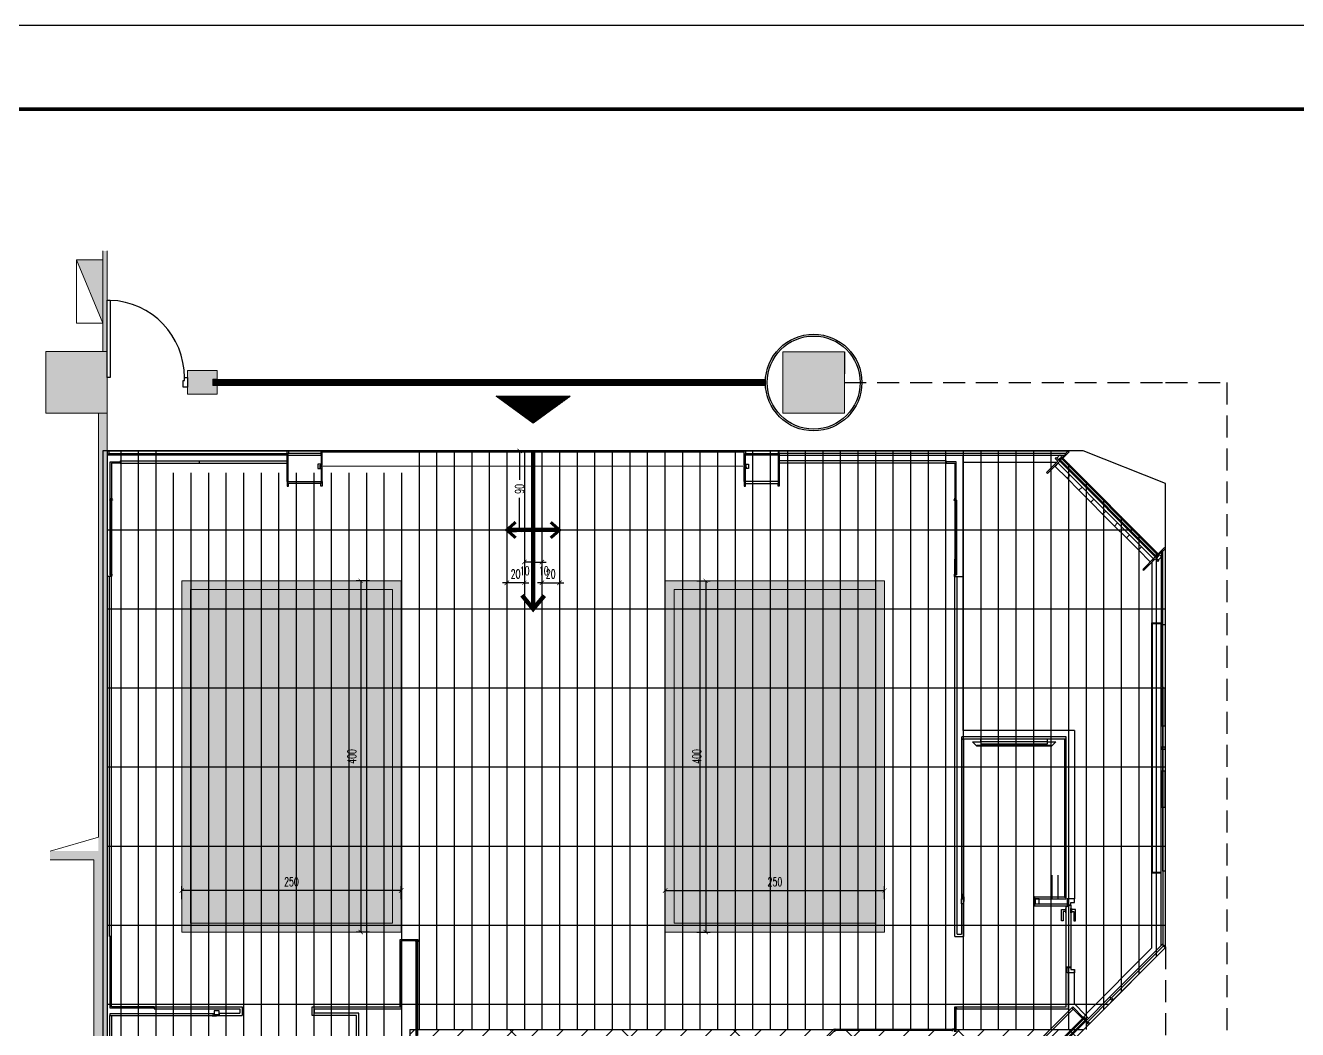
# Model space of a CAD drawing. Header units: millimetres. Extents: x 5896 to 6381, y 4295 to 4378.
# Drawn here: x 6155.2 to 6169.69, y 4366.29 to 4377.73 of the extents above; entities that cross this region are included whole.
import ezdxf

# ---------------------------------------------------------------- set-up
doc = ezdxf.new("R2010")
doc.units = ezdxf.units.MM
for name, pattern in [('DASHDOT2', [0.5, 0.25, -0.125, 0, -0.125]), ('HIDDEN', [0.375, 0.25, -0.125]), ('NASCOSTA', [0.375, 0.25, -0.125]), ('PHANTOM2', [1.25, 0.625, -0.125, 0.125, -0.125, 0.125, -0.125]), ('TRATTEGGIATA', [0.75, 0.5, -0.25])]:
    doc.linetypes.add(name, pattern=pattern)
for name, color, linetype in [('1_AVT', 1, 'Continuous'), ('A-GLAZING', 2, 'Continuous'), ('ax-arredo sez', 6, 'Continuous'), ('AXlogo', 6, 'Continuous'), ('floor-quote', 2, 'Continuous'), ('floor-testi', 11, 'Continuous'), ('floor-tiles', 11, 'Continuous'), ('GA_X DIM', 8, 'Continuous'), ('Pareti02', 3, 'Continuous'), ('Piani', 6, 'Continuous'), ('piani-rossi', 1, 'Continuous'), ('R-PIANI', 6, 'Continuous'), ('R-PROIEZIONI', 2, 'NASCOSTA'), ('sezioni 02', 3, 'Continuous'), ('Urban', 6, 'Continuous'), ('图框', 254, 'Continuous')]:
    doc.layers.add(name, color=color, linetype=linetype)
doc.layers.add('floor-ALU', color=7, linetype='Continuous', true_color=0x8080fe)
for name, color, linetype, lineweight, true_color in [('floor-Carpet', 7, 'Continuous', 9, 0xe60073), ('R-HATCH', 7, 'Continuous', 9, 0xbababa), ('R-WALL', 7, 'Continuous', 9, 0xbababa)]:
    doc.layers.add(name, color=color, linetype=linetype, lineweight=lineweight, true_color=true_color)
doc.layers.add('R-BORDER', color=7, linetype='PHANTOM2', true_color=0xdb0000, plot=False)
doc.layers.add('R-PLANT', color=1, linetype='Continuous', lineweight=9)
doc.styles.add('SIMPLEX', font='SIMPLEX.SHX', dxfattribs={"width": 0.65})
doc.dimstyles.new('METRI', dxfattribs={"dimtxt": 0.2, "dimasz": 0.1, "dimexe": 0.1, "dimexo": 0.0625, "dimgap": 0.09, "dimtad": 1, "dimdec": 0, "dimzin": 0, "dimdsep": 46, "dimtxsty": 'SIMPLEX', "dimblk": 'LINEET2S', "dimcen": 0.09, "dimdle": 0.1, "dimclrt": 3, "dimadec": 0, "dimazin": 0, "dimtfac": 1, "dimtdec": 0, "dimtix": 1, "dimtmove": 2, "dimatfit": 3, "dimldrblk": 'LINEET2S', "dimfxl": 0.1, "dimfxlon": 1, "dimtolj": 1, "dimarcsym": 0})
pattern_1 = [(0, (5870.272384, 4279.978902), (0.015625, 0.03125), [0, -0.03125])]

# ---------------------------------------------------------------- blocks, each defined once
blk = doc.blocks.new('_ArchTick')
at = {"color": 0, "linetype": 'ByBlock', "const_width": 0.15}
blk.add_lwpolyline([(-0.5, -0.5), (0.5, 0.5)], dxfattribs=at)
blk = doc.blocks.new('*D366')
at = {"layer": 'DEFPOINTS', "color": 0, "transparency": 16777216}
for p in [(6161.083, 4371.758), (6160.983, 4371.739), (6161.083, 4371.615)]:
    blk.add_point(p, dxfattribs=at)
at = {"layer": 'floor-quote', "color": 0, "lineweight": -2, "transparency": 16777216}
for p, q in [((6160.983, 4371.615), (6160.933, 4371.615)), ((6160.983, 4371.689), (6160.983, 4371.565)), ((6160.983, 4371.615), (6161.083, 4371.615)), ((6161.083, 4371.708), (6161.083, 4371.565)), ((6161.083, 4371.615), (6161.133, 4371.615))]:
    blk.add_line(p, q, dxfattribs=at)
at = {"layer": 'floor-quote', "color": 0, "lineweight": -2, "transparency": 16777216, "xscale": 0.05, "yscale": 0.05, "zscale": 0.05}
blk.add_blockref('_ArchTick', (6160.983, 4371.615), dxfattribs=at)
at = {"layer": 'floor-quote', "color": 0, "lineweight": -2, "transparency": 16777216, "xscale": 0.05, "yscale": 0.05, "zscale": 0.05, "rotation": 180}
blk.add_blockref('_ArchTick', (6161.083, 4371.615), dxfattribs=at)
at = {"layer": 'floor-quote', "color": 10, "transparency": 16777216, "insert": (6161.104, 4371.515), "char_height": 0.1, "attachment_point": 5, "style": 'SIMPLEX'}
blk.add_mtext('\\A1;10', dxfattribs=at)
blk = doc.blocks.new('LINEET2S')
blk.add_line((-1, 0), (0, 0))
at = {"color": 5}
blk.add_line((0.5, 0.5), (-0.5, -0.5), dxfattribs=at)
blk = doc.blocks.new('*D367')
at = {"layer": 'DEFPOINTS', "color": 0, "transparency": 16777216}
for p in [(6160.883, 4371.758), (6160.883, 4371.615), (6160.983, 4371.739)]:
    blk.add_point(p, dxfattribs=at)
at = {"layer": 'floor-quote', "color": 0, "lineweight": -2, "transparency": 16777216}
for p, q in [((6160.883, 4371.708), (6160.883, 4371.565)), ((6160.983, 4371.615), (6160.883, 4371.615)), ((6160.983, 4371.689), (6160.983, 4371.565))]:
    blk.add_line(p, q, dxfattribs=at)
at = {"layer": 'floor-quote', "color": 0, "lineweight": -2, "transparency": 16777216, "xscale": 0.05, "yscale": 0.05, "zscale": 0.05, "rotation": 180}
blk.add_blockref('_ArchTick', (6160.883, 4371.615), dxfattribs=at)
at = {"layer": 'floor-quote', "color": 0, "lineweight": -2, "transparency": 16777216, "xscale": 0.05, "yscale": 0.05, "zscale": 0.05}
blk.add_blockref('_ArchTick', (6160.983, 4371.615), dxfattribs=at)
at = {"layer": 'floor-quote', "color": 10, "transparency": 16777216, "insert": (6160.886, 4371.515), "char_height": 0.1, "attachment_point": 5, "style": 'SIMPLEX'}
blk.add_mtext('\\A1;10', dxfattribs=at)
blk = doc.blocks.new('*D368')
at = {"layer": 'DEFPOINTS', "color": 0, "transparency": 16777216}
for p in [(6161.083, 4371.522), (6161.283, 4371.522), (6161.283, 4371.379)]:
    blk.add_point(p, dxfattribs=at)
at = {"layer": 'floor-quote', "color": 0, "lineweight": -2, "transparency": 16777216}
for p, q in [((6161.083, 4371.472), (6161.083, 4371.329)), ((6161.283, 4371.472), (6161.283, 4371.329)), ((6161.083, 4371.379), (6161.033, 4371.379)), ((6161.083, 4371.379), (6161.283, 4371.379)), ((6161.283, 4371.379), (6161.333, 4371.379))]:
    blk.add_line(p, q, dxfattribs=at)
at = {"layer": 'floor-quote', "color": 0, "lineweight": -2, "transparency": 16777216, "xscale": 0.05, "yscale": 0.05, "zscale": 0.05}
blk.add_blockref('_ArchTick', (6161.083, 4371.379), dxfattribs=at)
at = {"layer": 'floor-quote', "color": 0, "lineweight": -2, "transparency": 16777216, "xscale": 0.05, "yscale": 0.05, "zscale": 0.05, "rotation": 180}
blk.add_blockref('_ArchTick', (6161.283, 4371.379), dxfattribs=at)
at = {"layer": 'floor-quote', "color": 10, "transparency": 16777216, "insert": (6161.183, 4371.479), "char_height": 0.1, "attachment_point": 5, "style": 'SIMPLEX'}
blk.add_mtext('\\A1;20', dxfattribs=at)
blk = doc.blocks.new('*D369')
at = {"layer": 'DEFPOINTS', "color": 0, "transparency": 16777216}
for p in [(6160.683, 4371.522), (6160.883, 4371.522), (6160.683, 4371.379)]:
    blk.add_point(p, dxfattribs=at)
at = {"layer": 'floor-quote', "color": 0, "lineweight": -2, "transparency": 16777216}
for p, q in [((6160.683, 4371.472), (6160.683, 4371.329)), ((6160.883, 4371.472), (6160.883, 4371.329)), ((6160.683, 4371.379), (6160.633, 4371.379)), ((6160.883, 4371.379), (6160.683, 4371.379)), ((6160.883, 4371.379), (6160.933, 4371.379))]:
    blk.add_line(p, q, dxfattribs=at)
at = {"layer": 'floor-quote', "color": 0, "lineweight": -2, "transparency": 16777216, "xscale": 0.05, "yscale": 0.05, "zscale": 0.05}
blk.add_blockref('_ArchTick', (6160.683, 4371.379), dxfattribs=at)
at = {"layer": 'floor-quote', "color": 0, "lineweight": -2, "transparency": 16777216, "xscale": 0.05, "yscale": 0.05, "zscale": 0.05, "rotation": 180}
blk.add_blockref('_ArchTick', (6160.883, 4371.379), dxfattribs=at)
at = {"layer": 'floor-quote', "color": 10, "transparency": 16777216, "insert": (6160.783, 4371.479), "char_height": 0.1, "attachment_point": 5, "style": 'SIMPLEX'}
blk.add_mtext('\\A1;20', dxfattribs=at)
blk = doc.blocks.new('*D370')
at = {"layer": 'DEFPOINTS', "color": 0, "transparency": 16777216}
for p in [(6160.983, 4372.881), (6160.828, 4371.981), (6160.983, 4371.981)]:
    blk.add_point(p, dxfattribs=at)
at = {"layer": 'floor-quote', "color": 0, "lineweight": -2, "transparency": 16777216}
for p, q in [((6160.928, 4372.881), (6160.778, 4372.881)), ((6160.828, 4372.881), (6160.828, 4372.551)), ((6160.828, 4371.981), (6160.828, 4372.346)), ((6160.928, 4371.981), (6160.778, 4371.981))]:
    blk.add_line(p, q, dxfattribs=at)
at = {"layer": 'floor-quote', "color": 0, "lineweight": -2, "transparency": 16777216, "xscale": 0.05, "yscale": 0.05, "zscale": 0.05}
for p, rotation in [((6160.828, 4372.881), 90), ((6160.828, 4371.981), 270)]:
    blk.add_blockref('_ArchTick', p, dxfattribs=dict(at, rotation=rotation))
at = {"layer": 'floor-quote', "color": 10, "transparency": 16777216, "insert": (6160.828, 4372.448), "char_height": 0.1, "attachment_point": 5, "rotation": 90, "style": 'SIMPLEX'}
blk.add_mtext('\\A1;90', dxfattribs=at)
blk = doc.blocks.new('*D381')
at = {"layer": 'DEFPOINTS', "color": 0, "transparency": 16777216}
for p in [(6162.488, 4371.401), (6162.488, 4367.401), (6162.949, 4367.401)]:
    blk.add_point(p, dxfattribs=at)
at = {"layer": 'floor-quote', "color": 0, "lineweight": -2, "transparency": 16777216}
for p, q in [((6162.849, 4371.401), (6162.999, 4371.401)), ((6162.949, 4371.401), (6162.949, 4367.401)), ((6162.849, 4367.401), (6162.999, 4367.401))]:
    blk.add_line(p, q, dxfattribs=at)
at = {"layer": 'floor-quote', "color": 0, "lineweight": -2, "transparency": 16777216, "xscale": 0.05, "yscale": 0.05, "zscale": 0.05}
for p, rotation in [((6162.949, 4371.401), 90), ((6162.949, 4367.401), 270)]:
    blk.add_blockref('_ArchTick', p, dxfattribs=dict(at, rotation=rotation))
at = {"layer": 'floor-quote', "color": 10, "transparency": 16777216, "insert": (6162.849, 4369.401), "char_height": 0.1, "attachment_point": 5, "rotation": 90, "style": 'SIMPLEX'}
blk.add_mtext('\\A1;400', dxfattribs=at)
blk = doc.blocks.new('*D382')
at = {"layer": 'DEFPOINTS', "color": 0, "transparency": 16777216}
for p in [(6164.988, 4367.874), (6162.488, 4367.401), (6164.988, 4367.401)]:
    blk.add_point(p, dxfattribs=at)
at = {"layer": 'floor-quote', "color": 0, "lineweight": -2, "transparency": 16777216}
for p, q in [((6162.488, 4367.774), (6162.488, 4367.924)), ((6162.488, 4367.874), (6164.988, 4367.874)), ((6164.988, 4367.774), (6164.988, 4367.924))]:
    blk.add_line(p, q, dxfattribs=at)
at = {"layer": 'floor-quote', "color": 0, "lineweight": -2, "transparency": 16777216, "xscale": 0.05, "yscale": 0.05, "zscale": 0.05, "rotation": 180}
blk.add_blockref('_ArchTick', (6162.488, 4367.874), dxfattribs=at)
at = {"layer": 'floor-quote', "color": 0, "lineweight": -2, "transparency": 16777216, "xscale": 0.05, "yscale": 0.05, "zscale": 0.05}
blk.add_blockref('_ArchTick', (6164.988, 4367.874), dxfattribs=at)
at = {"layer": 'floor-quote', "color": 10, "transparency": 16777216, "insert": (6163.738, 4367.974), "char_height": 0.1, "attachment_point": 5, "style": 'SIMPLEX'}
blk.add_mtext('\\A1;250', dxfattribs=at)
blk = doc.blocks.new('*D383')
at = {"layer": 'DEFPOINTS', "color": 0, "transparency": 16777216}
for p in [(6159.479, 4371.401), (6159.018, 4367.401), (6159.479, 4367.401)]:
    blk.add_point(p, dxfattribs=at)
at = {"layer": 'floor-quote', "color": 0, "lineweight": -2, "transparency": 16777216}
for p, q in [((6159.118, 4371.401), (6158.968, 4371.401)), ((6159.018, 4371.401), (6159.018, 4367.401)), ((6159.118, 4367.401), (6158.968, 4367.401))]:
    blk.add_line(p, q, dxfattribs=at)
at = {"layer": 'floor-quote', "color": 0, "lineweight": -2, "transparency": 16777216, "xscale": 0.05, "yscale": 0.05, "zscale": 0.05}
for p, rotation in [((6159.018, 4371.401), 90), ((6159.018, 4367.401), 270)]:
    blk.add_blockref('_ArchTick', p, dxfattribs=dict(at, rotation=rotation))
at = {"layer": 'floor-quote', "color": 10, "transparency": 16777216, "insert": (6158.918, 4369.401), "char_height": 0.1, "attachment_point": 5, "rotation": 90, "style": 'SIMPLEX'}
blk.add_mtext('\\A1;400', dxfattribs=at)
blk = doc.blocks.new('*D384')
at = {"layer": 'DEFPOINTS', "color": 0, "transparency": 16777216}
for p in [(6156.979, 4367.874), (6156.979, 4367.401), (6159.479, 4367.401)]:
    blk.add_point(p, dxfattribs=at)
at = {"layer": 'floor-quote', "color": 0, "lineweight": -2, "transparency": 16777216}
for p, q in [((6156.979, 4367.774), (6156.979, 4367.924)), ((6159.479, 4367.874), (6156.979, 4367.874)), ((6159.479, 4367.774), (6159.479, 4367.924))]:
    blk.add_line(p, q, dxfattribs=at)
at = {"layer": 'floor-quote', "color": 0, "lineweight": -2, "transparency": 16777216, "xscale": 0.05, "yscale": 0.05, "zscale": 0.05, "rotation": 180}
blk.add_blockref('_ArchTick', (6156.979, 4367.874), dxfattribs=at)
at = {"layer": 'floor-quote', "color": 0, "lineweight": -2, "transparency": 16777216, "xscale": 0.05, "yscale": 0.05, "zscale": 0.05}
blk.add_blockref('_ArchTick', (6159.479, 4367.874), dxfattribs=at)
at = {"layer": 'floor-quote', "color": 10, "transparency": 16777216, "insert": (6158.229, 4367.974), "char_height": 0.1, "attachment_point": 5, "style": 'SIMPLEX'}
blk.add_mtext('\\A1;250', dxfattribs=at)
blk = doc.blocks.new('tukuang')
at = {"layer": '图框'}
blk.add_lwpolyline([(0, 0), (4200, 0), (4200, 2969.7), (0, 2969.7)], close=True, dxfattribs=at)
at = {"layer": '图框', "const_width": 4.24}
blk.add_lwpolyline([(212.1, 2870.7), (4101, 2870.7), (4101, 99), (212.1, 99)], close=True, dxfattribs=at)

msp = doc.modelspace()

# ---------------------------------------------------------------- hatches: boundary and pattern name
at = {"layer": 'floor-ALU'}
h = msp.add_hatch(color=256, dxfattribs=at)
h.dxf.hatch_style = 1
h.paths.add_polyline_path([(6163.388, 4372.881), (6158.579, 4372.881), (6158.579, 4372.871), (6163.388, 4372.871)])
at = {"layer": 'floor-Carpet'}
h = msp.add_hatch(dxfattribs=at)
h.set_pattern_fill('DOTS', color=256, scale=0.5)
h.set_pattern_definition(pattern_1)
h.paths.add_polyline_path([(6156.979, 4367.401), (6159.479, 4367.401), (6159.479, 4371.401), (6156.979, 4371.401)])
h = msp.add_hatch(dxfattribs=at)
h.set_pattern_fill('DOTS', color=256, scale=0.5)
h.set_pattern_definition(pattern_1)
h.paths.add_polyline_path([(6164.988, 4367.401), (6162.488, 4367.401), (6162.488, 4371.401), (6164.988, 4371.401)])
at = {"layer": 'Piani'}
h = msp.add_hatch(dxfattribs=at)
h.set_pattern_fill('ACET-2D-ACET-2D-ACET-2D-ACET-2D-AC', color=256, scale=0.041472, style=0)
h.set_pattern_definition([(45, (6020.650953, 4577.337689), (-0.00366564155, 0.00366564155), [])])
h.paths.add_polyline_path([(6161.406, 4373.503), (6160.983, 4373.198), (6160.561, 4373.503)])
at = {"layer": 'R-HATCH', "ltscale": 10000}
h = msp.add_hatch(color=256, dxfattribs=at)
h.dxf.hatch_style = 1
h.paths.add_polyline_path([(6156.129, 4375.156), (6156.079, 4375.156), (6156.079, 4374.011), (6156.129, 4374.011)])
h = msp.add_hatch(color=256, dxfattribs=at)
h.dxf.hatch_style = 1
h.paths.add_polyline_path([(6163.829, 4364.911), (6164.529, 4364.911), (6164.529, 4365.611), (6163.829, 4365.611)])
h.paths.add_polyline_path([(6164.529, 4373.309), (6164.529, 4374.009), (6163.829, 4374.009), (6163.829, 4373.309)])
h.paths.add_polyline_path([(6155.429, 4373.311), (6155.429, 4374.011), (6156.129, 4374.011), (6156.129, 4373.311)])
h.paths.add_polyline_path([(6156.129, 4364.911), (6156.129, 4365.611), (6155.429, 4365.611), (6155.429, 4364.911)])
h.paths.add_polyline_path([(6156.129, 4356.51), (6156.129, 4357.21), (6155.429, 4357.21), (6155.429, 4356.51)])
h.paths.add_polyline_path([(6147.729, 4356.701), (6147.729, 4357.401), (6147.029, 4357.401), (6147.029, 4356.701)])
h.paths.add_polyline_path([(6147.029, 4365.611), (6147.729, 4365.611), (6147.729, 4364.911), (6147.029, 4364.911)])
h = msp.add_hatch(color=256, dxfattribs=at)
h.dxf.hatch_style = 1
h.paths.add_polyline_path([(6157.384, 4373.796), (6157.044, 4373.796), (6157.044, 4373.526), (6157.384, 4373.526), (6157.384, 4373.626), (6157.334, 4373.626), (6157.334, 4373.696), (6157.384, 4373.696)])
h = msp.add_hatch(color=256, dxfattribs=at)
h.dxf.hatch_style = 1
h.paths.add_polyline_path([(6156.129, 4368.223), (6156.129, 4373.311), (6156.029, 4373.311), (6156.029, 4368.323), (6155.479, 4368.323), (6155.479, 4368.223), (6155.979, 4368.223), (6155.979, 4365.613), (6156.129, 4365.613)])
at = {"layer": 'R-PLANT', "ltscale": 10000}
h = msp.add_hatch(color=1, dxfattribs=at)
h.dxf.hatch_style = 1
h.paths.add_polyline_path([(6156.079, 4375.056), (6155.779, 4375.056), (6156.079, 4374.336)])

# ---------------------------------------------------------------- linework, layer by layer
at = {"layer": '1_AVT', "ltscale": 10000}
msp.add_line((6156.164, 4374.596, 1.05), (6156.164, 4374.546, 1.05), dxfattribs=at)
at = {"layer": 'A-GLAZING', "color": 1}
for p, q in [((6166.984, 4372.765), (6168.071, 4371.674)), ((6168.106, 4371.709), (6167.02, 4372.8)), ((6167.241, 4366.418), (6166.154, 4365.327)), ((6166.19, 4365.292), (6167.277, 4366.383))]:
    msp.add_line(p, q, dxfattribs=at)
at = {"layer": 'A-GLAZING', "elevation": 0}
for points in [[(6166.978, 4372.79), (6166.994, 4372.806), (6167.003, 4372.797), (6166.987, 4372.781)], [(6168.087, 4371.679), (6168.087, 4371.679), (6168.089, 4371.679), (6168.101, 4371.69), (6168.101, 4371.693), (6168.101, 4371.693), (6167.003, 4372.795), (6167.001, 4372.795), (6166.989, 4372.783), (6166.989, 4372.781)], [(6166.159, 4365.311), (6166.159, 4365.311), (6166.159, 4365.309), (6166.171, 4365.297), (6166.174, 4365.297), (6166.174, 4365.297), (6167.272, 4366.399), (6167.272, 4366.401), (6167.26, 4366.413), (6167.257, 4366.413)], [(6167.266, 4366.424), (6167.283, 4366.408), (6167.274, 4366.399), (6167.257, 4366.415)]]:
    msp.add_lwpolyline(points, close=True, dxfattribs=at)
at = {"layer": 'A-GLAZING', "color": 252, "linetype": 'TRATTEGGIATA', "true_color": 0x8c8c8c, "const_width": 0.01, "elevation": 0}
msp.add_lwpolyline([(6158.557, 4372.706), (6163.41, 4372.706)], dxfattribs=at)
at = {"layer": 'ax-arredo sez'}
for p, q in [((6157.179, 4372.756), (6157.179, 4372.741)), ((6166.083, 4369.568), (6166.083, 4369.598)), ((6166.843, 4369.568), (6166.843, 4369.598)), ((6166.843, 4369.568), (6166.083, 4369.568)), ((6165.788, 4366.266), (6165.788, 4366.551)), ((6165.803, 4366.266), (6165.803, 4366.536))]:
    msp.add_line(p, q, dxfattribs=at)
at = {"layer": 'ax-arredo sez', "elevation": 0}
for points in [[(6166.832, 4372.634), (6166.963, 4372.765), (6166.932, 4372.796), (6166.942, 4372.807), (6166.984, 4372.765), (6166.842, 4372.623), (6166.832, 4372.634)], [(6167.94, 4371.522), (6168.071, 4371.652), (6168.102, 4371.621), (6168.113, 4371.632), (6168.071, 4371.674), (6167.929, 4371.532), (6167.94, 4371.522)], [(6166.038, 4369.518), (6165.988, 4369.568), (6166.083, 4369.568), (6166.083, 4369.544), (6166.843, 4369.544), (6166.843, 4369.568), (6166.938, 4369.568), (6166.888, 4369.518), (6166.888, 4369.526), (6166.038, 4369.526), (6166.038, 4369.518)], [(6165.888, 4367.737), (6165.885, 4367.737), (6165.885, 4367.753), (6165.888, 4367.753), (6165.888, 4367.801), (6165.891, 4367.801), (6165.891, 4367.75), (6165.888, 4367.75), (6165.888, 4367.737)], [(6166.694, 4367.737), (6166.697, 4367.737), (6166.697, 4367.753), (6166.694, 4367.753), (6166.694, 4367.801), (6166.691, 4367.801), (6166.691, 4367.75), (6166.694, 4367.75), (6166.694, 4367.737)], [(6167.131, 4366.549), (6167.252, 4366.429), (6167.241, 4366.418), (6167.121, 4366.538), (6167.131, 4366.549)], [(6157.39, 4366.451), (6157.39, 4366.454), (6157.373, 4366.454), (6157.373, 4366.451), (6157.326, 4366.451), (6157.326, 4366.448), (6157.376, 4366.448), (6157.376, 4366.451), (6157.39, 4366.451)]]:
    msp.add_lwpolyline(points, dxfattribs=at)
for points in [[(6156.279, 4372.756), (6156.279, 4372.741), (6156.179, 4372.741), (6156.179, 4372.324), (6156.164, 4372.324), (6156.164, 4372.756), (6156.279, 4372.756)], [(6165.688, 4372.756), (6165.688, 4372.741), (6165.788, 4372.741), (6165.788, 4372.324), (6165.803, 4372.324), (6165.803, 4372.756), (6165.688, 4372.756)], [(6167.101, 4372.605), (6166.966, 4372.741), (6166.93, 4372.705), (6167.066, 4372.569)], [(6167.237, 4372.468), (6167.101, 4372.605), (6167.066, 4372.569), (6167.201, 4372.433)], [(6156.179, 4372.341), (6156.182, 4372.341), (6156.182, 4372.324), (6156.189, 4372.324), (6156.189, 4372.321), (6156.161, 4372.321), (6156.161, 4372.324), (6156.179, 4372.324)], [(6165.788, 4372.341), (6165.785, 4372.341), (6165.785, 4372.324), (6165.778, 4372.324), (6165.778, 4372.321), (6165.806, 4372.321), (6165.806, 4372.324), (6165.788, 4372.324)], [(6167.372, 4372.332), (6167.237, 4372.468), (6167.201, 4372.433), (6167.337, 4372.297)], [(6167.508, 4372.196), (6167.372, 4372.332), (6167.337, 4372.297), (6167.472, 4372.161)], [(6156.171, 4372.321), (6156.161, 4372.321), (6156.161, 4371.471), (6156.171, 4371.471)], [(6156.178, 4371.471), (6156.172, 4371.471), (6156.171, 4371.472), (6156.171, 4372.32), (6156.172, 4372.321), (6156.178, 4372.321), (6156.179, 4372.32), (6156.179, 4371.472)], [(6165.789, 4371.471), (6165.795, 4371.471), (6165.796, 4371.472), (6165.796, 4372.32), (6165.795, 4372.321), (6165.789, 4372.321), (6165.788, 4372.32), (6165.788, 4371.472)], [(6165.796, 4372.321), (6165.806, 4372.321), (6165.806, 4371.471), (6165.796, 4371.471)], [(6167.643, 4372.06), (6167.508, 4372.196), (6167.472, 4372.161), (6167.608, 4372.025)], [(6167.779, 4371.924), (6167.643, 4372.06), (6167.608, 4372.025), (6167.743, 4371.889)], [(6167.914, 4371.788), (6167.779, 4371.924), (6167.743, 4371.889), (6167.879, 4371.753)], [(6168.05, 4371.652), (6167.914, 4371.788), (6167.879, 4371.753), (6168.014, 4371.617)], [(6156.179, 4371.451), (6156.182, 4371.451), (6156.182, 4371.468), (6156.189, 4371.468), (6156.189, 4371.471), (6156.161, 4371.471), (6156.161, 4371.468), (6156.179, 4371.468)], [(6165.788, 4371.451), (6165.785, 4371.451), (6165.785, 4371.468), (6165.778, 4371.468), (6165.778, 4371.471), (6165.806, 4371.471), (6165.806, 4371.468), (6165.788, 4371.468)], [(6166.039, 4369.519), (6166.039, 4369.525), (6166.04, 4369.526), (6166.886, 4369.526), (6166.887, 4369.525), (6166.887, 4369.519), (6166.886, 4369.518), (6166.04, 4369.518)], [(6165.891, 4367.745), (6165.888, 4367.745), (6165.888, 4367.695), (6165.891, 4367.695)], [(6166.691, 4367.745), (6166.694, 4367.745), (6166.694, 4367.695), (6166.691, 4367.695)], [(6159.666, 4367.315), (6159.666, 4367.3), (6159.481, 4367.3), (6159.481, 4366.551), (6159.466, 4366.551), (6159.466, 4367.315), (6159.666, 4367.315)], [(6159.666, 4367.315), (6159.669, 4367.315), (6159.669, 4367.298), (6159.676, 4367.298), (6159.676, 4367.295), (6159.648, 4367.295), (6159.648, 4367.298), (6159.666, 4367.298)], [(6159.658, 4367.295), (6159.648, 4367.295), (6159.648, 4366.223), (6159.658, 4366.223)], [(6159.665, 4366.223), (6159.659, 4366.223), (6159.658, 4366.224), (6159.658, 4367.294), (6159.659, 4367.295), (6159.665, 4367.295), (6159.666, 4367.294), (6159.666, 4366.224)], [(6166.034, 4365.447), (6166.048, 4365.433), (6167.135, 4366.524), (6167.121, 4366.538)], [(6157.381, 4366.448), (6157.381, 4366.451), (6157.432, 4366.451), (6157.432, 4366.448)], [(6164.405, 4366.291), (6164.405, 4366.294), (6164.422, 4366.294), (6164.422, 4366.301), (6164.425, 4366.301), (6164.425, 4366.273), (6164.422, 4366.273), (6164.422, 4366.291)], [(6164.425, 4366.29), (6164.425, 4366.284), (6164.426, 4366.283), (6165.759, 4366.283), (6165.76, 4366.284), (6165.76, 4366.29), (6165.759, 4366.291), (6164.426, 4366.291)], [(6165.78, 4366.291), (6165.78, 4366.294), (6165.763, 4366.294), (6165.763, 4366.301), (6165.76, 4366.301), (6165.76, 4366.273), (6165.763, 4366.273), (6165.763, 4366.291)]]:
    msp.add_lwpolyline(points, close=True, dxfattribs=at)
at = {"layer": 'ax-arredo sez'}
for points in [[(6168.139, 4368.073), (6168.034, 4368.073), (6168.034, 4370.922), (6168.139, 4370.922)], [(6168.139, 4368.078), (6168.039, 4368.078), (6168.039, 4370.917), (6168.139, 4370.917)], [(6156.666, 4366.551), (6156.666, 4366.536), (6156.164, 4366.536), (6156.164, 4367.351), (6156.179, 4367.351)], [(6156.666, 4366.551), (6156.179, 4366.551), (6156.179, 4367.351)]]:
    msp.add_lwpolyline(points, dxfattribs=at)
at = {"layer": 'AXlogo', "color": 1, "elevation": 0}
msp.add_lwpolyline([(6168.183, 4370.905), (6168.183, 4368.093), (6168.158, 4368.093), (6168.158, 4370.905)], close=True, dxfattribs=at)
at = {"layer": 'DEFPOINTS'}
msp.add_line((6165.788, 4366.321), (6165.788, 4366.291), dxfattribs=at)
at = {"layer": 'floor-ALU', "elevation": 0}
msp.add_lwpolyline([(6163.388, 4372.881), (6158.579, 4372.881), (6158.579, 4372.871), (6163.388, 4372.871)], close=True, dxfattribs=at)
at = {"layer": 'floor-Carpet', "elevation": 0}
for points in [[(6156.979, 4367.401), (6159.479, 4367.401), (6159.479, 4371.401), (6156.979, 4371.401)], [(6164.988, 4367.401), (6162.488, 4367.401), (6162.488, 4371.401), (6164.988, 4371.401)], [(6157.079, 4367.501), (6159.379, 4367.501), (6159.379, 4371.301), (6157.079, 4371.301)], [(6164.888, 4367.501), (6162.588, 4367.501), (6162.588, 4371.301), (6164.888, 4371.301)]]:
    msp.add_lwpolyline(points, close=True, dxfattribs=at)
at = {"layer": 'floor-testi', "color": 12, "linetype": 'DASHDOT2', "true_color": 0xd60000, "const_width": 0.05, "elevation": 0}
for points in [[(6160.983, 4372.881), (6160.983, 4371.081)], [(6160.683, 4371.98), (6161.284, 4371.982)]]:
    msp.add_lwpolyline(points, dxfattribs=at)
at = {"layer": 'floor-testi', "color": 12, "true_color": 0xd60000, "elevation": 0}
for points, const_width in [([(6160.784, 4372.07), (6160.683, 4371.98), (6160.784, 4371.891)], 0.035), ([(6161.183, 4372.068), (6161.284, 4371.979), (6161.183, 4371.89)], 0.035), ([(6160.856, 4371.237), (6160.983, 4371.081), (6161.111, 4371.233)], 0.05)]:
    msp.add_lwpolyline(points, dxfattribs=dict(at, const_width=const_width))
at = {"layer": 'floor-tiles'}
for p, q in [((6156.129, 4372.881), (6167.08, 4372.881)), ((6156.283, 4372.881), (6156.283, 4364.266)), ((6156.483, 4372.881), (6156.483, 4364.266)), ((6156.683, 4372.881), (6156.683, 4364.266)), ((6159.683, 4372.881), (6159.683, 4366.291)), ((6159.883, 4372.881), (6159.883, 4366.291)), ((6160.083, 4372.881), (6160.083, 4366.291)), ((6160.283, 4372.881), (6160.283, 4366.291)), ((6160.483, 4372.881), (6160.483, 4366.291)), ((6160.683, 4372.881), (6160.683, 4366.291)), ((6160.883, 4372.881), (6160.883, 4366.291)), ((6161.083, 4372.881), (6161.083, 4366.291)), ((6161.283, 4372.881), (6161.283, 4366.291)), ((6161.483, 4372.881), (6161.483, 4366.291)), ((6161.683, 4372.881), (6161.683, 4366.291)), ((6161.883, 4372.881), (6161.883, 4366.291)), ((6162.083, 4372.881), (6162.083, 4366.291)), ((6162.283, 4372.881), (6162.283, 4366.291)), ((6162.483, 4372.881), (6162.483, 4366.291)), ((6162.683, 4372.881), (6162.683, 4366.291)), ((6162.883, 4372.881), (6162.883, 4366.291)), ((6163.083, 4372.881), (6163.083, 4366.291)), ((6163.283, 4372.881), (6163.283, 4366.291)), ((6163.483, 4372.881), (6163.483, 4366.291)), ((6163.683, 4372.881), (6163.683, 4366.291)), ((6163.883, 4372.881), (6163.883, 4366.291)), ((6164.083, 4372.881), (6164.083, 4366.291)), ((6164.283, 4372.881), (6164.283, 4366.291)), ((6164.483, 4372.881), (6164.483, 4366.291)), ((6164.683, 4372.881), (6164.683, 4366.291)), ((6164.883, 4372.881), (6164.883, 4366.291)), ((6165.083, 4372.881), (6165.083, 4366.291)), ((6165.283, 4372.881), (6165.283, 4366.291)), ((6165.483, 4372.881), (6165.483, 4366.291)), ((6165.683, 4372.881), (6165.683, 4366.291)), ((6165.883, 4372.881), (6165.883, 4366.291)), ((6166.083, 4372.881), (6166.083, 4366.291)), ((6166.283, 4372.881), (6166.283, 4366.291)), ((6166.483, 4372.881), (6166.483, 4366.291)), ((6166.683, 4372.881), (6166.683, 4366.291)), ((6166.883, 4372.881), (6166.883, 4366.291)), ((6167.083, 4372.881), (6167.083, 4372.863)), ((6156.883, 4372.631), (6156.883, 4364.016)), ((6157.083, 4372.631), (6157.083, 4364.016)), ((6157.283, 4372.631), (6157.283, 4364.016)), ((6157.483, 4372.631), (6157.483, 4364.016)), ((6157.683, 4372.631), (6157.683, 4364.069)), ((6157.883, 4372.631), (6157.883, 4364.269)), ((6158.083, 4372.631), (6158.083, 4364.47)), ((6158.283, 4372.631), (6158.283, 4364.671)), ((6158.483, 4372.631), (6158.483, 4364.872)), ((6158.683, 4372.631), (6158.683, 4365.073)), ((6158.883, 4372.631), (6158.883, 4365.273)), ((6159.083, 4372.631), (6159.083, 4365.474)), ((6159.283, 4372.631), (6159.283, 4365.675)), ((6159.483, 4372.631), (6159.483, 4365.876)), ((6167.083, 4372.736), (6167.083, 4366.291)), ((6167.283, 4372.535), (6167.283, 4366.291)), ((6167.483, 4372.334), (6167.483, 4366.519)), ((6167.683, 4372.133), (6167.683, 4366.72)), ((6156.129, 4371.981), (6167.835, 4371.981)), ((6167.883, 4371.933), (6167.883, 4366.921)), ((6168.083, 4371.732), (6168.083, 4367.122)), ((6156.129, 4371.081), (6168.188, 4371.081)), ((6156.129, 4370.181), (6168.188, 4370.181)), ((6156.129, 4369.281), (6168.188, 4369.281)), ((6156.129, 4368.381), (6168.188, 4368.381)), ((6156.129, 4367.481), (6168.188, 4367.481)), ((6156.129, 4366.581), (6167.545, 4366.581)), ((6166.973, 4366.291), (6153.989, 4353.257)), ((6166.691, 4366.291), (6153.989, 4353.54)), ((6166.409, 4366.291), (6153.989, 4353.824)), ((6166.127, 4366.291), (6153.989, 4354.107)), ((6164.433, 4366.291), (6153.989, 4355.807)), ((6164.15, 4366.291), (6153.989, 4356.091)), ((6163.868, 4366.291), (6153.989, 4356.374)), ((6163.586, 4366.291), (6153.989, 4356.658)), ((6163.304, 4366.291), (6153.989, 4356.941)), ((6163.021, 4366.291), (6153.989, 4357.224)), ((6162.739, 4366.291), (6153.989, 4357.508)), ((6162.457, 4366.291), (6153.989, 4357.791)), ((6162.174, 4366.291), (6153.989, 4358.074)), ((6161.892, 4366.291), (6153.989, 4358.358)), ((6161.61, 4366.291), (6153.989, 4358.641)), ((6161.327, 4366.291), (6153.989, 4358.925)), ((6161.045, 4366.291), (6153.989, 4359.208)), ((6160.763, 4366.291), (6153.989, 4359.491)), ((6160.48, 4366.291), (6153.989, 4359.775)), ((6160.198, 4366.291), (6153.989, 4360.058)), ((6159.916, 4366.291), (6153.989, 4360.342)), ((6159.578, 4366.291), (6167.256, 4366.291)), ((6159.634, 4366.291), (6159.578, 4366.235)), ((6159.634, 4366.291), (6159.578, 4366.235)), ((6160.712, 4366.291), (6163.961, 4363.055)), ((6161.988, 4366.291), (6164.596, 4363.692)), ((6163.263, 4366.291), (6163.945, 4365.611)), ((6164.715, 4366.291), (6164.038, 4365.611)), ((6164.997, 4366.291), (6164.32, 4365.611)), ((6165.844, 4366.291), (6164.529, 4364.971)), ((6165.562, 4366.291), (6164.529, 4365.254)), ((6165.28, 4366.291), (6164.529, 4365.537)), ((6164.538, 4366.291), (6165.902, 4364.932)), ((6165.813, 4366.291), (6166.537, 4365.57)), ((6167.088, 4366.291), (6167.172, 4366.207))]:
    msp.add_line(p, q, dxfattribs=at)
at = {"layer": 'floor-tiles', "elevation": 0}
for points in [[(6165.072, 4364.099), (6168.188, 4367.227), (6168.188, 4371.769), (6168.178, 4371.779), (6168.106, 4371.709), (6167.02, 4372.8), (6167.09, 4372.87), (6167.08, 4372.881), (6156.129, 4372.881), (6156.129, 4362.723)], [(6159.578, 4366.291), (6159.578, 4366.22), (6157.631, 4364.266), (6156.129, 4364.266)]]:
    msp.add_lwpolyline(points, dxfattribs=at)
at = {"layer": 'Pareti02'}
for p, q in [((6156.279, 4372.766), (6158.179, 4372.766)), ((6156.279, 4372.766), (6156.279, 4372.741)), ((6158.179, 4372.741), (6158.179, 4372.791)), ((6165.688, 4372.766), (6163.788, 4372.766)), ((6165.688, 4372.766), (6165.688, 4372.741)), ((6165.883, 4372.752), (6165.883, 4372.832)), ((6156.279, 4372.741), (6158.179, 4372.741)), ((6165.688, 4372.741), (6163.788, 4372.741)), ((6165.883, 4369.698), (6165.883, 4372.752)), ((6165.883, 4372.752), (6166.95, 4372.752)), ((6165.788, 4367.351), (6165.788, 4371.648)), ((6168.034, 4371.615), (6168.034, 4370.922)), ((6156.179, 4371.451), (6156.129, 4371.451)), ((6156.154, 4367.351), (6156.154, 4371.451)), ((6156.179, 4367.351), (6156.179, 4371.451)), ((6165.788, 4371.074), (6165.788, 4371.451)), ((6165.788, 4371.451), (6165.883, 4371.451)), ((6165.813, 4367.376), (6165.813, 4371.451)), ((6167.057, 4369.623), (6165.869, 4369.623)), ((6165.869, 4369.598), (6165.869, 4369.623)), ((6167.057, 4369.598), (6165.869, 4369.598)), ((6167.152, 4369.698), (6165.883, 4369.698)), ((6167.057, 4369.598), (6167.057, 4369.623)), ((6167.152, 4369.698), (6167.152, 4367.778)), ((6166.893, 4368.048), (6166.893, 4367.778)), ((6166.963, 4368.048), (6166.963, 4367.778)), ((6168.034, 4367.223), (6168.034, 4368.073)), ((6165.869, 4367.836), (6165.869, 4367.779)), ((6165.863, 4367.723), (6165.863, 4367.376)), ((6165.888, 4367.723), (6165.888, 4367.351)), ((6166.694, 4367.723), (6167.069, 4367.723)), ((6167.057, 4367.698), (6166.694, 4367.698)), ((6166.88, 4367.698), (6166.868, 4367.698)), ((6166.88, 4367.698), (6166.868, 4367.698)), ((6167.069, 4367.698), (6167.057, 4367.698)), ((6156.179, 4367.351), (6156.154, 4367.351)), ((6165.788, 4367.351), (6165.888, 4367.351)), ((6165.813, 4367.376), (6165.863, 4367.376)), ((6167.274, 4366.46), (6168.034, 4367.223)), ((6167.057, 4366.551), (6167.057, 4366.998)), ((6167.069, 4366.998), (6167.057, 4366.998)), ((6167.152, 4366.582), (6167.152, 4366.973)), ((6167.082, 4366.526), (6167.082, 4366.938)), ((6156.666, 4366.551), (6157.666, 4366.551)), ((6156.666, 4366.551), (6156.666, 4366.526)), ((6157.666, 4366.551), (6157.666, 4366.451)), ((6157.666, 4366.551), (6157.666, 4366.451)), ((6165.788, 4366.551), (6167.057, 4366.551)), ((6165.788, 4366.551), (6165.813, 4366.526)), ((6166.034, 4365.447), (6167.121, 4366.538)), ((6167.152, 4366.582), (6167.274, 4366.46)), ((6156.666, 4366.526), (6157.641, 4366.526)), ((6157.404, 4366.476), (6157.641, 4366.476)), ((6157.404, 4366.476), (6157.404, 4366.451)), ((6157.404, 4366.451), (6157.666, 4366.451)), ((6157.641, 4366.526), (6157.641, 4366.476)), ((6165.813, 4366.526), (6167.082, 4366.526)), ((6162.358, 4364.237), (6164.405, 4366.291)), ((6164.405, 4366.291), (6164.415, 4366.291)), ((6164.415, 4366.266), (6164.415, 4366.291)), ((6165.768, 4366.291), (6165.788, 4366.291))]:
    msp.add_line(p, q, dxfattribs=at)
at = {"layer": 'Pareti02', "elevation": 0}
for points in [[(6168.151, 4367.26), (6168.165, 4367.246), (6168.161, 4367.243), (6168.183, 4367.221), (6168.193, 4367.232), (6168.172, 4367.253), (6168.168, 4367.25), (6168.154, 4367.264), (6168.151, 4367.26)], [(6158.081, 4364.753), (6158.971, 4365.647), (6158.971, 4366.451), (6158.466, 4366.451), (6158.466, 4366.551), (6159.481, 4366.551), (6159.481, 4366.526)], [(6167.552, 4366.659), (6167.566, 4366.645), (6167.562, 4366.641), (6167.584, 4366.62), (6167.594, 4366.631), (6167.573, 4366.652), (6167.57, 4366.648), (6167.555, 4366.663), (6167.552, 4366.659)], [(6158.091, 4364.728), (6158.996, 4365.637), (6158.996, 4366.476), (6158.491, 4366.476), (6158.491, 4366.526), (6159.481, 4366.526)]]:
    msp.add_lwpolyline(points, dxfattribs=at)
at = {"layer": 'Piani', "elevation": 0}
msp.add_lwpolyline([(6160.561, 4373.503), (6161.406, 4373.503), (6160.983, 4373.198)], close=True, dxfattribs=at)
at = {"layer": 'piani-rossi'}
for points in [[(6167.021, 4367.636), (6167.021, 4367.53), (6167.003, 4367.53), (6167.003, 4367.657), (6167.047, 4367.657), (6167.047, 4367.636), (6167.021, 4367.636)], [(6167.145, 4367.636), (6167.145, 4367.53), (6167.163, 4367.53), (6167.163, 4367.657), (6167.119, 4367.657), (6167.119, 4367.636), (6167.145, 4367.636)]]:
    msp.add_lwpolyline(points, dxfattribs=at)
for points in [[(6167.047, 4367.669), (6167.047, 4367.622), (6167.057, 4367.622), (6167.057, 4367.669)], [(6167.119, 4367.669), (6167.119, 4367.622), (6167.109, 4367.622), (6167.109, 4367.669)]]:
    msp.add_lwpolyline(points, close=True, dxfattribs=at)
at = {"layer": 'R-BORDER', "ltscale": 10000, "elevation": 0}
msp.add_lwpolyline([(6147.729, 4353.086), (6154.101, 4353.086), (6164.187, 4363.211), (6168.188, 4367.227), (6168.188, 4372.509), (6167.252, 4372.881), (6156.079, 4372.881), (6156.079, 4362.843), (6154.159, 4362.843), (6154.159, 4364.986), (6147.779, 4364.986), (6147.779, 4353.086)], close=True, dxfattribs=at)
at = {"layer": 'R-PIANI', "ltscale": 10000, "elevation": 0}
msp.add_lwpolyline([(6156.129, 4373.716), (6156.129, 4374.596), (6156.164, 4374.596), (6156.164, 4373.716), (6156.129, 4373.716)], dxfattribs=at)
msp.add_lwpolyline([(6157.044, 4373.606), (6156.994, 4373.606), (6156.994, 4373.681), (6157.009, 4373.681), (6157.009, 4373.716), (6157.044, 4373.716)], close=True, dxfattribs=at)
at = {"layer": 'R-PIANI', "ltscale": 10000}
msp.add_arc((6156.134, 4373.721, 2.1), 0.875, 359.6659, 88.0094, dxfattribs=at)
at = {"layer": 'R-PLANT', "ltscale": 10000, "elevation": 0}
for points in [[(6156.079, 4374.336), (6156.079, 4375.056), (6155.779, 4375.056), (6155.779, 4374.336), (6156.079, 4374.336)], [(6156.079, 4374.336), (6155.779, 4375.056)]]:
    msp.add_lwpolyline(points, dxfattribs=at)
at = {"layer": 'R-PROIEZIONI', "elevation": 0}
for points in [[(6164.529, 4374.009), (6164.529, 4373.659), (6168.188, 4373.659), (6168.888, 4373.659), (6168.888, 4353.086)], [(6168.188, 4367.227), (6168.188, 4353.086)]]:
    msp.add_lwpolyline(points, dxfattribs=at)
at = {"layer": 'R-PROIEZIONI', "linetype": 'HIDDEN', "const_width": 0.08, "elevation": 0}
msp.add_lwpolyline([(6163.629, 4373.661), (6157.334, 4373.661)], dxfattribs=at)
at = {"layer": 'R-WALL', "ltscale": 10000}
for p, q in [((6157.044, 4373.526), (6157.044, 4373.796)), ((6157.044, 4373.796), (6157.384, 4373.796)), ((6157.044, 4373.526), (6157.384, 4373.526)), ((6156.029, 4368.483), (6156.029, 4373.311)), ((6156.129, 4368.383), (6156.129, 4373.311)), ((6155.479, 4368.323), (6156.029, 4368.483)), ((6155.479, 4368.323), (6156.029, 4368.483)), ((6156.129, 4368.383), (6156.129, 4365.611)), ((6155.979, 4368.223), (6155.479, 4368.223)), ((6155.979, 4368.223), (6155.979, 4365.611))]:
    msp.add_line(p, q, dxfattribs=at)
at = {"layer": 'R-WALL', "ltscale": 10000, "elevation": 0}
for points in [[(6156.079, 4374.011), (6156.079, 4375.16)], [(6156.129, 4374.011), (6156.129, 4375.158)], [(6157.384, 4373.796), (6157.384, 4373.696), (6157.334, 4373.696), (6157.334, 4373.626), (6157.384, 4373.626), (6157.384, 4373.526)]]:
    msp.add_lwpolyline(points, dxfattribs=at)
for points in [[(6155.429, 4373.311), (6155.429, 4374.011), (6156.129, 4374.011), (6156.129, 4373.311)], [(6164.529, 4373.309), (6164.529, 4374.009), (6163.829, 4374.009), (6163.829, 4373.309)]]:
    msp.add_lwpolyline(points, close=True, dxfattribs=at)
at = {"layer": 'sezioni 02', "elevation": 0}
for points in [[(6156.134, 4372.851), (6156.134, 4372.881), (6156.149, 4372.881), (6156.149, 4372.851), (6156.144, 4372.851), (6156.144, 4372.831), (6156.134, 4372.831), (6156.134, 4372.851), (6156.134, 4372.851)], [(6158.179, 4372.851), (6158.179, 4372.881), (6158.194, 4372.881), (6158.194, 4372.851), (6158.189, 4372.851), (6158.189, 4372.831), (6158.179, 4372.831), (6158.179, 4372.851), (6158.179, 4372.851)], [(6158.569, 4372.831), (6158.579, 4372.831), (6158.579, 4372.881), (6158.564, 4372.881), (6158.564, 4372.851), (6158.569, 4372.851), (6158.569, 4372.831)], [(6158.579, 4372.718), (6158.579, 4372.831), (6158.569, 4372.831), (6158.569, 4372.731)], [(6163.398, 4372.831), (6163.389, 4372.831), (6163.388, 4372.832), (6163.388, 4372.881), (6163.403, 4372.881), (6163.403, 4372.851), (6163.398, 4372.851), (6163.398, 4372.831)], [(6163.388, 4372.718), (6163.388, 4372.831), (6163.398, 4372.831), (6163.398, 4372.731)], [(6163.788, 4372.851), (6163.788, 4372.881), (6163.773, 4372.881), (6163.773, 4372.851), (6163.778, 4372.851), (6163.778, 4372.831), (6163.788, 4372.831), (6163.788, 4372.851), (6163.788, 4372.851)], [(6163.778, 4372.831), (6163.788, 4372.831), (6163.788, 4372.481), (6163.773, 4372.481), (6163.773, 4372.511), (6163.778, 4372.511), (6163.778, 4372.831)], [(6166.949, 4372.8), (6166.969, 4372.78), (6166.994, 4372.806), (6167.01, 4372.79), (6167.02, 4372.8), (6166.984, 4372.835), (6166.949, 4372.8)], [(6167.012, 4372.807), (6167.02, 4372.8), (6167.09, 4372.87), (6167.08, 4372.881), (6167.05, 4372.851), (6167.057, 4372.851), (6167.012, 4372.807)], [(6158.529, 4372.681), (6158.557, 4372.681), (6158.557, 4372.718), (6158.579, 4372.718), (6158.579, 4372.731), (6158.529, 4372.731), (6158.529, 4372.681)], [(6158.569, 4372.681), (6158.569, 4372.531), (6158.579, 4372.531), (6158.579, 4372.694)], [(6163.438, 4372.681), (6163.41, 4372.681), (6163.41, 4372.718), (6163.388, 4372.718), (6163.388, 4372.731), (6163.438, 4372.731), (6163.438, 4372.681)], [(6163.398, 4372.681), (6163.398, 4372.531), (6163.388, 4372.531), (6163.388, 4372.694)], [(6158.189, 4372.531), (6158.18, 4372.531), (6158.179, 4372.53), (6158.179, 4372.481), (6158.194, 4372.481), (6158.194, 4372.511), (6158.189, 4372.511), (6158.189, 4372.531)], [(6158.569, 4372.531), (6158.578, 4372.531), (6158.579, 4372.53), (6158.579, 4372.481), (6158.564, 4372.481), (6158.564, 4372.511), (6158.569, 4372.511), (6158.569, 4372.531)], [(6163.398, 4372.531), (6163.389, 4372.531), (6163.388, 4372.53), (6163.388, 4372.481), (6163.403, 4372.481), (6163.403, 4372.511), (6163.398, 4372.511), (6163.398, 4372.531)], [(6168.113, 4371.702), (6168.106, 4371.709), (6168.177, 4371.779), (6168.188, 4371.769), (6168.158, 4371.739), (6168.158, 4371.746), (6168.113, 4371.702)], [(6168.106, 4371.638), (6168.087, 4371.658), (6168.113, 4371.684), (6168.097, 4371.699), (6168.106, 4371.709), (6168.142, 4371.673), (6168.106, 4371.638)], [(6167.109, 4367.738), (6167.152, 4367.738), (6167.152, 4367.778), (6167.069, 4367.778), (6167.069, 4367.698), (6167.069, 4367.698), (6167.069, 4367.698), (6167.089, 4367.7), (6167.089, 4367.713), (6167.109, 4367.713), (6167.109, 4367.738)], [(6167.276, 4366.453), (6167.257, 4366.434), (6167.283, 4366.408), (6167.267, 4366.392), (6167.277, 4366.383), (6167.312, 4366.418), (6167.276, 4366.453)], [(6167.284, 4366.39), (6167.277, 4366.383), (6167.312, 4366.347), (6167.323, 4366.358), (6167.301, 4366.379), (6167.298, 4366.376), (6167.284, 4366.39)]]:
    msp.add_lwpolyline(points, dxfattribs=at)
for points in [[(6158.179, 4372.831), (6158.189, 4372.831), (6158.189, 4372.531), (6158.179, 4372.531)], [(6158.569, 4372.851), (6158.189, 4372.851), (6158.189, 4372.831), (6158.569, 4372.831)], [(6163.398, 4372.851), (6163.778, 4372.851), (6163.778, 4372.831), (6163.398, 4372.831)], [(6166.994, 4372.774), (6166.978, 4372.79), (6166.969, 4372.78), (6166.984, 4372.765)], [(6158.579, 4372.694), (6158.557, 4372.694), (6158.557, 4372.681), (6158.579, 4372.681)], [(6163.388, 4372.694), (6163.41, 4372.694), (6163.41, 4372.681), (6163.388, 4372.681)], [(6158.569, 4372.511), (6158.189, 4372.511), (6158.189, 4372.531), (6158.569, 4372.531)], [(6163.398, 4372.511), (6163.778, 4372.511), (6163.778, 4372.531), (6163.398, 4372.531)], [(6168.08, 4371.683), (6168.096, 4371.667), (6168.087, 4371.658), (6168.071, 4371.674)], [(6168.183, 4370.18), (6168.139, 4370.18), (6168.139, 4369.749), (6168.183, 4369.749)], [(6168.183, 4369.507), (6168.139, 4369.507), (6168.139, 4369.484), (6168.183, 4369.484)], [(6168.183, 4369.232), (6168.139, 4369.232), (6168.139, 4368.825), (6168.183, 4368.825)], [(6165.863, 4367.779), (6165.888, 4367.779), (6165.888, 4367.723), (6165.863, 4367.723)], [(6166.747, 4367.779), (6166.704, 4367.779), (6166.704, 4367.723), (6166.747, 4367.723)], [(6167.566, 4366.645), (6167.298, 4366.376), (6167.284, 4366.39), (6167.552, 4366.659)], [(6157.348, 4366.504), (6157.348, 4366.461), (6157.404, 4366.461), (6157.404, 4366.504)], [(6167.251, 4366.409), (6167.266, 4366.424), (6167.257, 4366.434), (6167.241, 4366.418)]]:
    msp.add_lwpolyline(points, close=True, dxfattribs=at)
at = {"layer": 'sezioni 02'}
msp.add_lwpolyline([(6167.057, 4367.693), (6167.069, 4367.693), (6167.091, 4367.695), (6167.091, 4367.708), (6167.109, 4367.708), (6167.109, 4367.003), (6167.057, 4367.003)], close=True, dxfattribs=at)
msp.add_lwpolyline([(6167.069, 4366.938), (6167.069, 4366.998), (6167.109, 4366.998), (6167.109, 4366.973), (6167.152, 4366.973), (6167.152, 4366.938), (6167.069, 4366.938)], dxfattribs=at)
at = {"layer": 'Urban'}
for p, q in [((6168.139, 4371.727), (6168.139, 4370.193)), ((6168.158, 4370.193), (6168.158, 4371.746)), ((6168.139, 4367.248), (6168.139, 4370.193)), ((6168.158, 4370.193), (6168.158, 4367.26)), ((6168.154, 4367.264), (6168.139, 4367.248))]:
    msp.add_line(p, q, dxfattribs=at)
at = {"layer": 'Urban', "elevation": 0}
for points in [[(6156.144, 4372.851), (6158.179, 4372.851), (6158.179, 4372.832), (6156.144, 4372.832)], [(6165.869, 4369.598), (6165.888, 4369.598), (6165.888, 4367.779), (6165.869, 4367.779)], [(6167.057, 4369.598), (6167.038, 4369.598), (6167.038, 4367.798), (6167.057, 4367.798)], [(6167.057, 4367.798), (6166.694, 4367.798), (6166.694, 4367.779), (6167.057, 4367.779)], [(6168.165, 4367.246), (6167.57, 4366.648), (6167.555, 4366.663), (6168.151, 4367.26)], [(6156.16, 4366.47), (6156.16, 4366.451), (6157.348, 4366.451), (6157.348, 4366.47)], [(6156.16, 4366.451), (6156.179, 4366.451), (6156.179, 4364.291), (6156.16, 4364.291)]]:
    msp.add_lwpolyline(points, close=True, dxfattribs=at)
for points in [[(6165.608, 4372.851), (6163.788, 4372.851), (6163.788, 4372.832), (6165.627, 4372.832)], [(6167.057, 4372.851), (6165.608, 4372.851)], [(6165.627, 4372.832), (6167.038, 4372.832)], [(6165.888, 4367.836), (6165.888, 4367.779), (6165.869, 4367.779), (6165.869, 4367.836)]]:
    msp.add_lwpolyline(points, dxfattribs=at)
at = {"layer": 'Urban'}
msp.add_lwpolyline([(6168.136, 4370.917), (6168.136, 4368.078), (6168.139, 4368.078), (6168.139, 4370.917)], close=True, dxfattribs=at)
for radius in [0.55, 0.53]:
    msp.add_circle((6164.179, 4373.659), radius, dxfattribs=at)

# ---------------------------------------------------------------- block references
at = {"layer": 'GA_X DIM', "xscale": 0.009635294117647079, "yscale": 0.009635294117647079, "zscale": 0.009635294117647079}
msp.add_blockref('tukuang', (6138.363, 4349.112), dxfattribs=at)

# ---------------------------------------------------------------- dimensions: what is measured, and where the dimension line sits
at = {"layer": 'floor-quote'}
for base, p1, p2, angle, picture, middle in [((6160.828, 4371.981), (6160.983, 4372.881), (6160.983, 4371.981), 270, '*D370', (6160.828, 4372.448)), ((6160.883, 4371.615), (6160.983, 4371.739), (6160.883, 4371.758), 180, '*D367', (6160.886, 4371.515))]:
    dim = msp.add_linear_dim(base=base, p1=p1, p2=p2, angle=angle, dimstyle='METRI', override={"dimtxt": 0.1, "dimasz": 0.05, "dimexe": 0.05, "dimexo": 0.05, "dimgap": 0.05, "dimlfac": 100, "dimzin": 8, "dimblk": 'ArchTick', "dimblk1": 'ArchTick', "dimblk2": 'LINEET2S', "dimdle": 0, "dimclrt": 10}, dxfattribs=at)
    dim.commit()
    dim.dimension.update_dxf_attribs({"geometry": picture, "text_midpoint": middle, "dimtype": 160})
dim = msp.add_linear_dim(base=(6161.083, 4371.615), p1=(6160.983, 4371.739), p2=(6161.083, 4371.758), dimstyle='METRI', override={"dimtxt": 0.1, "dimasz": 0.05, "dimexe": 0.05, "dimexo": 0.05, "dimgap": 0.05, "dimlfac": 100, "dimzin": 8, "dimblk": 'ArchTick', "dimblk1": 'ArchTick', "dimblk2": 'LINEET2S', "dimdle": 0, "dimclrt": 10}, dxfattribs=at)
dim.commit()
dim.dimension.update_dxf_attribs({"geometry": '*D366', "text_midpoint": (6161.104, 4371.515), "dimtype": 160})
for base, p1, p2, override, picture, middle in [((6160.683, 4371.379), (6160.883, 4371.522), (6160.683, 4371.522), {"dimtxt": 0.1, "dimasz": 0.05, "dimexe": 0.05, "dimexo": 0.05, "dimgap": 0.05, "dimlfac": 100, "dimzin": 8, "dimblk": 'ArchTick', "dimblk1": 'ArchTick', "dimblk2": 'LINEET2S', "dimdle": 0, "dimclrt": 10}, '*D369', (6160.783, 4371.479)), ((6161.283, 4371.379), (6161.083, 4371.522), (6161.283, 4371.522), {"dimtxt": 0.1, "dimasz": 0.05, "dimexe": 0.05, "dimexo": 0.05, "dimgap": 0.05, "dimlfac": 100, "dimzin": 8, "dimblk": 'ArchTick', "dimblk1": 'ArchTick', "dimblk2": 'LINEET2S', "dimdle": 0, "dimclrt": 10}, '*D368', (6161.183, 4371.479)), ((6164.988, 4367.874), (6162.488, 4367.401), (6164.988, 4367.401), {"dimtxt": 0.1, "dimasz": 0.05, "dimexe": 0.05, "dimexo": 0.05, "dimgap": 0.05, "dimdec": 0, "dimlfac": 100, "dimzin": 8, "dimblk": 'ArchTick', "dimblk1": 'ArchTick', "dimblk2": 'LINEET2S', "dimdle": 0, "dimclrt": 10}, '*D382', (6163.738, 4367.974))]:
    dim = msp.add_linear_dim(base=base, p1=p1, p2=p2, dimstyle='METRI', override=override, dxfattribs=at)
    dim.commit()
    dim.dimension.update_dxf_attribs({"geometry": picture, "text_midpoint": middle})
for base, p1, p2, angle, picture, middle in [((6159.018, 4367.401), (6159.479, 4371.401), (6159.479, 4367.401), 90, '*D383', (6158.918, 4369.401)), ((6162.949, 4367.401), (6162.488, 4371.401), (6162.488, 4367.401), 90, '*D381', (6162.849, 4369.401)), ((6156.979, 4367.874), (6159.479, 4367.401), (6156.979, 4367.401), 180, '*D384', (6158.229, 4367.974))]:
    dim = msp.add_linear_dim(base=base, p1=p1, p2=p2, angle=angle, dimstyle='METRI', override={"dimtxt": 0.1, "dimasz": 0.05, "dimexe": 0.05, "dimexo": 0.05, "dimgap": 0.05, "dimdec": 0, "dimlfac": 100, "dimzin": 8, "dimblk": 'ArchTick', "dimblk1": 'ArchTick', "dimblk2": 'LINEET2S', "dimdle": 0, "dimclrt": 10}, dxfattribs=at)
    dim.commit()
    dim.dimension.update_dxf_attribs({"geometry": picture, "text_midpoint": middle})

doc.saveas('drawing.dxf')
